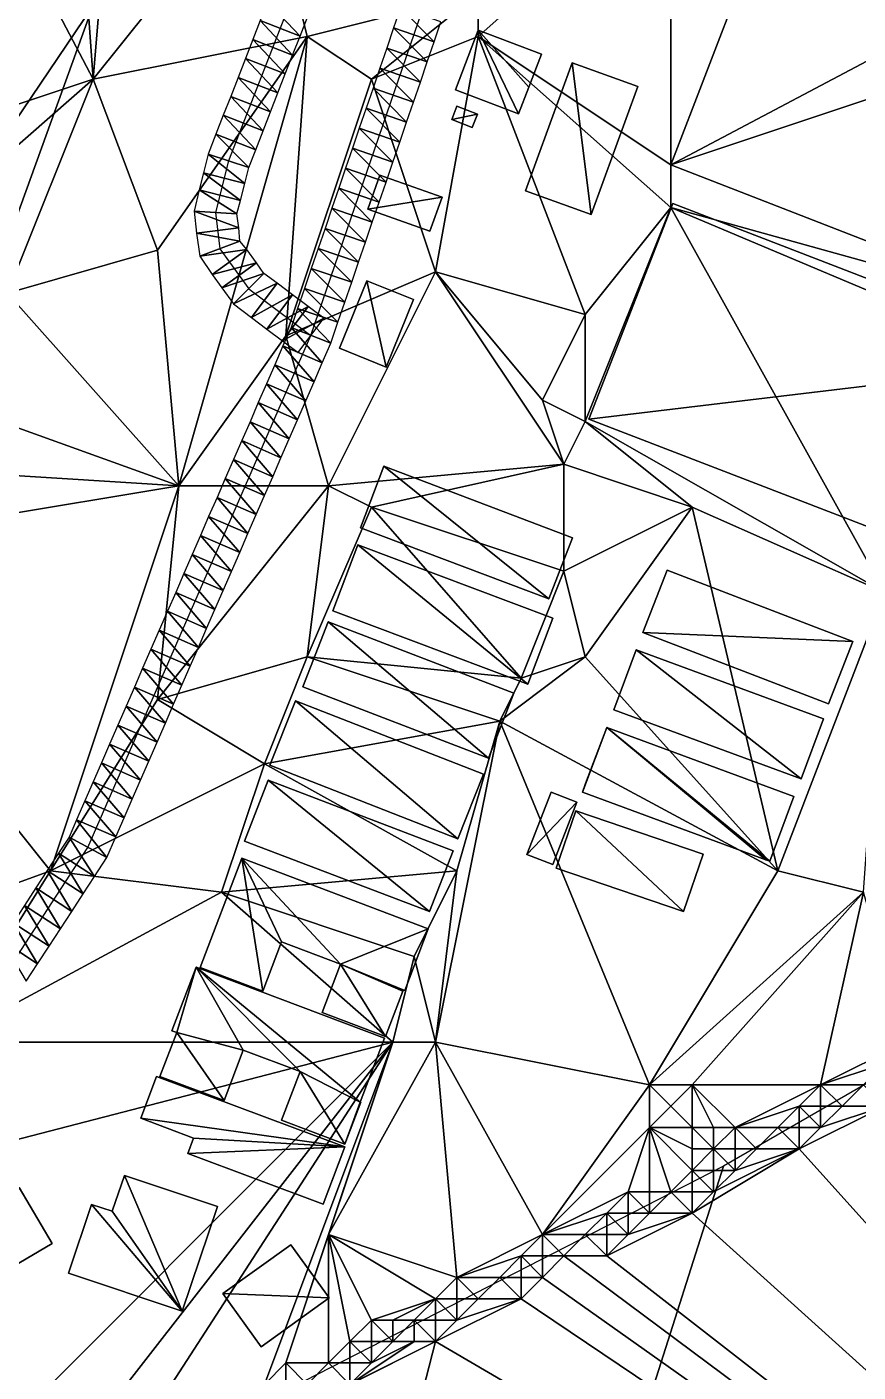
# Model space of a CAD drawing. Header units: metres. Extents: x -1103 to 901, y -902 to 905.
# Drawn here: x 755.8 to 833.5, y -48.9 to 76.9 of the extents above; entities that cross this region are included whole.
import ezdxf

# ---------------------------------------------------------------- set-up
doc = ezdxf.new("R2010")
doc.units = ezdxf.units.M
for name, color, linetype in [('OSM_BUILDING_FOOTPRINTS', 7, 'CONTINUOUS'), ('OSM_BUILDING_ROOFS', 1, 'CONTINUOUS'), ('OSM_BUILDING_WALLS', 8, 'CONTINUOUS'), ('OSM_ROAD_AXES', 2, 'CONTINUOUS'), ('OSM_ROAD_SURFACE', 9, 'CONTINUOUS'), ('OSM_TERRAIN', 3, 'CONTINUOUS'), ('OSM_WATER_OUTLINES', 4, 'CONTINUOUS'), ('OSM_WATER_SURFACE', 5, 'CONTINUOUS')]:
    doc.layers.add(name, color=color, linetype=linetype)

msp = doc.modelspace()

# ---------------------------------------------------------------- linework, layer by layer
at = {"layer": 'OSM_BUILDING_FOOTPRINTS'}
for points in [[(755.9, 81, 5.72), (761.97, 78.83, 5.72), (753.29, 54.87, 5.72), (747.21, 57.05, 5.72), (755.9, 81, 5.72)], [(795.86, 71, 4.11), (798, 76.58, 4.11), (803.9, 74.34, 4.11), (802.72, 71.24, 4.11), (801.77, 68.77, 4.11), (795.86, 71, 4.11)], [(812.91, 71.3, 4.01), (808.55, 59.34, 4.01), (802.41, 61.56, 4.01), (806.78, 73.51, 4.01), (812.91, 71.3, 4.01)], [(796, 69.46, 4.09), (797.92, 68.72, 4.09), (797.44, 67.48, 4.09), (795.51, 68.22, 4.09), (796, 69.46, 4.09)], [(788.78, 63.02, 4.3), (794.61, 60.98, 4.3), (793.48, 57.8, 4.3), (787.66, 59.83, 4.3), (788.78, 63.02, 4.3)], [(816.18, 60.37, 3.25), (854.21, 45.7, 3.25), (846.34, 25.56, 3.25), (808.32, 40.23, 3.25), (816.18, 60.37, 3.25)], [(785.01, 46.84, 4.57), (787.57, 53.14, 4.57), (791.93, 51.4, 4.57), (789.38, 45.09, 4.57), (785.01, 46.84, 4.57)], [(789.17, 35.81, 4.52), (786.97, 30.07, 4.52), (804.6, 23.41, 4.52), (806.8, 29.14, 4.52), (789.17, 35.81, 4.52)], [(784.39, 22.31, 4.35), (786.74, 28.47, 4.35), (804.97, 21.62, 4.35), (802.62, 15.46, 4.35), (784.39, 22.31, 4.35)], [(815.65, 26.09, 3.92), (833.01, 19.43, 3.92), (830.74, 13.61, 3.92), (813.39, 20.27, 3.92), (815.65, 26.09, 3.92)], [(781.6, 15.19, 4.05), (783.96, 21.28, 4.05), (801.32, 14.62, 4.05), (798.95, 8.53, 4.05), (781.6, 15.19, 4.05)], [(810.66, 13.05, 4.01), (812.76, 18.67, 4.01), (830.28, 12.21, 4.01), (828.19, 6.6, 4.01), (810.66, 13.05, 4.01)], [(778.5, 7.87, 3.9), (780.9, 13.89, 3.9), (798.49, 7.03, 3.9), (796.09, 0.99, 3.9), (778.5, 7.87, 3.9)], [(808.03, 6.15, 4.01), (810, 11.41, 4.01), (827.5, 4.96, 4.01), (825.24, -1.11, 4.01), (824.89, -0.98, 4.01), (807.73, 5.35, 4.01), (808.03, 6.15, 4.01)], [(776.15, 0.78, 3.58), (778.34, 6.46, 3.58), (795.65, -0.13, 3.58), (793.45, -5.81, 3.58), (776.15, 0.78, 3.58)], [(804.8, 5.35, 4), (807.22, 4.42, 4), (804.98, -1.4, 4), (802.54, -0.47, 4), (804.8, 5.35, 4)], [(805.27, -1.76, 4), (807.13, 3.61, 4), (819.02, -0.44, 4), (817.18, -5.81, 4), (805.27, -1.76, 4)], [(771.99, -11.04, 3.1), (775.89, -0.83, 3.1), (793.31, -7.43, 3.1), (791.12, -13.2, 3.1), (790.97, -13.14, 3.1), (790.93, -13.26, 3.1), (789.31, -17.47, 3.1), (783.41, -15.23, 3.1), (785.13, -10.73, 3.1), (779.61, -8.64, 3.1), (777.84, -13.25, 3.1), (771.99, -11.04, 3.1)], [(769.35, -16.95, 3), (771.61, -11.02, 3), (789.24, -17.64, 3), (786.96, -23.61, 3), (787.01, -23.63, 3), (785.52, -27.54, 3), (779.6, -25.32, 3), (781.33, -20.76, 3), (776.03, -18.77, 3), (774.24, -23.46, 3), (768.24, -21.21, 3), (769.8, -17.11, 3), (769.35, -16.95, 3)], [(767.92, -21.23, 3), (785.52, -27.81, 3), (784.27, -31.11, 3), (783.5, -33.16, 3), (770.84, -28.42, 3), (771.38, -26.98, 3), (766.44, -25.13, 3), (767.92, -21.23, 3)], [(759.68, -39.61, 3), (761.84, -33.18, 3), (763.78, -33.82, 3), (764.91, -30.48, 3), (773.61, -33.38, 3), (770.31, -43.15, 3), (759.68, -39.61, 3)], [(748.4, -35.51, 3), (755.06, -31.59, 3), (758.16, -36.82, 3), (751.51, -40.73, 3), (748.4, -35.51, 3)], [(780.46, -36.97, 3.1), (784.06, -41.92, 3.1), (777.7, -46.48, 3.1), (774.1, -41.52, 3.1), (780.46, -36.97, 3.1)]]:
    msp.add_polyline3d(points, close=True, dxfattribs=at)
at = {"layer": 'OSM_BUILDING_ROOFS'}
for points in [[(761.97, 78.83, 15.72), (755.9, 81, 15.72), (747.21, 57.05, 15.72)], [(761.97, 78.83, 15.72), (747.21, 57.05, 15.72), (753.29, 54.87, 15.72)], [(798, 76.58, 14.11), (795.86, 71, 14.11), (801.77, 68.77, 14.11)], [(798, 76.58, 14.11), (801.77, 68.77, 14.11), (802.72, 71.24, 14.11)], [(798, 76.58, 14.11), (802.72, 71.24, 14.11), (803.9, 74.34, 14.11)], [(808.55, 59.34, 14.01), (806.78, 73.51, 14.01), (802.41, 61.56, 14.01)], [(808.55, 59.34, 14.01), (812.91, 71.3, 14.01), (806.78, 73.51, 14.01)], [(797.92, 68.72, 14.09), (796, 69.46, 14.09), (795.51, 68.22, 14.09)], [(797.92, 68.72, 14.09), (795.51, 68.22, 14.09), (797.44, 67.48, 14.09)], [(794.61, 60.98, 14.3), (788.78, 63.02, 14.3), (787.66, 59.83, 14.3)], [(794.61, 60.98, 14.3), (787.66, 59.83, 14.3), (793.48, 57.8, 14.3)], [(854.21, 45.7, 13.25), (816.18, 60.37, 13.25), (808.32, 40.23, 13.25)], [(787.57, 53.14, 14.56), (785.01, 46.84, 14.56), (789.38, 45.09, 14.56)], [(787.57, 53.14, 14.56), (789.38, 45.09, 14.56), (791.93, 51.4, 14.56)], [(854.21, 45.7, 13.25), (808.32, 40.23, 13.25), (846.34, 25.56, 13.25)], [(804.6, 23.41, 14.52), (789.17, 35.81, 14.52), (786.97, 30.07, 14.52)], [(804.6, 23.41, 14.52), (806.8, 29.14, 14.52), (789.17, 35.81, 14.52)], [(786.74, 28.47, 14.35), (784.39, 22.31, 14.35), (802.62, 15.46, 14.35)], [(786.74, 28.47, 14.35), (802.62, 15.46, 14.35), (804.97, 21.62, 14.35)], [(833.01, 19.43, 13.92), (815.65, 26.09, 13.92), (813.39, 20.27, 13.92)], [(783.96, 21.28, 14.05), (781.6, 15.19, 14.05), (798.95, 8.53, 14.05)], [(783.96, 21.28, 14.05), (798.95, 8.53, 14.05), (801.32, 14.62, 14.05)], [(833.01, 19.43, 13.92), (813.39, 20.27, 13.92), (830.74, 13.61, 13.92)], [(812.76, 18.67, 14.01), (810.66, 13.05, 14.01), (828.19, 6.6, 14.01)], [(812.76, 18.67, 14.01), (828.19, 6.6, 14.01), (830.28, 12.21, 14.01)], [(780.9, 13.89, 13.9), (778.5, 7.87, 13.9), (796.09, 0.99, 13.9)], [(780.9, 13.89, 13.9), (796.09, 0.99, 13.9), (798.49, 7.03, 13.9)], [(810, 11.41, 14.01), (808.03, 6.15, 14.01), (807.73, 5.35, 14.01)], [(810, 11.41, 14.01), (807.73, 5.35, 14.01), (824.89, -0.98, 14.01)], [(810, 11.41, 14.01), (824.89, -0.98, 14.01), (825.24, -1.11, 14.01)], [(810, 11.41, 14.01), (825.24, -1.11, 14.01), (827.5, 4.96, 14.01)], [(778.34, 6.46, 13.58), (776.15, 0.78, 13.58), (793.45, -5.81, 13.58)], [(778.34, 6.46, 13.58), (793.45, -5.81, 13.58), (795.65, -0.13, 13.58)], [(807.22, 4.42, 14), (804.8, 5.35, 14), (802.54, -0.47, 14)], [(807.22, 4.42, 14), (802.54, -0.47, 14), (804.98, -1.4, 14)], [(807.13, 3.61, 14), (805.27, -1.76, 14), (817.18, -5.81, 14)], [(807.13, 3.61, 14), (817.18, -5.81, 14), (819.02, -0.44, 14)], [(775.89, -0.83, 13.1), (771.99, -11.04, 13.1), (777.84, -13.25, 13.1)], [(775.89, -0.83, 13.1), (777.84, -13.25, 13.1), (779.61, -8.64, 13.1)], [(775.89, -0.83, 13.1), (779.61, -8.64, 13.1), (785.13, -10.73, 13.1)], [(785.13, -10.73, 13.1), (793.31, -7.43, 13.1), (775.89, -0.83, 13.1)], [(785.13, -10.73, 13.1), (791.12, -13.2, 13.1), (793.31, -7.43, 13.1)], [(771.61, -11.02, 13), (769.35, -16.95, 13), (769.8, -17.11, 13)], [(771.61, -11.02, 13), (769.8, -17.11, 13), (776.03, -18.77, 13)], [(786.96, -23.61, 13), (789.24, -17.64, 13), (771.61, -11.02, 13)], [(771.61, -11.02, 13), (776.03, -18.77, 13), (781.33, -20.76, 13)], [(781.33, -20.76, 13), (786.96, -23.61, 13), (771.61, -11.02, 13)], [(785.13, -10.73, 13.1), (783.41, -15.23, 13.1), (789.31, -17.47, 13.1)], [(785.13, -10.73, 13.1), (789.31, -17.47, 13.1), (790.93, -13.26, 13.1)], [(785.13, -10.73, 13.1), (790.93, -13.26, 13.1), (790.97, -13.14, 13.1)], [(785.13, -10.73, 13.1), (790.97, -13.14, 13.1), (791.12, -13.2, 13.1)], [(769.8, -17.11, 13), (768.24, -21.21, 13), (774.24, -23.46, 13)], [(769.8, -17.11, 13), (774.24, -23.46, 13), (776.03, -18.77, 13)], [(785.52, -27.81, 13), (767.92, -21.23, 13), (766.44, -25.13, 13)], [(781.33, -20.76, 13), (779.6, -25.32, 13), (785.52, -27.54, 13)], [(781.33, -20.76, 13), (785.52, -27.54, 13), (786.96, -23.61, 13)], [(785.52, -27.54, 13), (787.01, -23.63, 13), (786.96, -23.61, 13)], [(785.52, -27.81, 13), (766.44, -25.13, 13), (771.38, -26.98, 13)], [(785.52, -27.81, 13), (771.38, -26.98, 13), (770.84, -28.42, 13)], [(785.52, -27.81, 13), (770.84, -28.42, 13), (783.5, -33.16, 13)], [(785.52, -27.81, 13), (783.5, -33.16, 13), (784.27, -31.11, 13)], [(770.31, -43.15, 13), (764.91, -30.48, 13), (763.78, -33.82, 13)], [(770.31, -43.15, 13), (773.61, -33.38, 13), (764.91, -30.48, 13)], [(755.06, -31.59, 13), (751.51, -40.73, 13), (758.16, -36.82, 13)], [(761.84, -33.18, 13), (759.68, -39.61, 13), (770.31, -43.15, 13)], [(770.31, -43.15, 13), (763.78, -33.82, 13), (761.84, -33.18, 13)], [(784.06, -41.92, 13.1), (780.46, -36.97, 13.1), (774.1, -41.52, 13.1)], [(784.06, -41.92, 13.1), (774.1, -41.52, 13.1), (777.7, -46.48, 13.1)]]:
    msp.add_3dface(points, dxfattribs=at)
at = {"layer": 'OSM_BUILDING_WALLS'}
for points in [[(755.9, 81, 5.72), (747.21, 57.05, 5.72), (747.21, 57.05, 15.72)], [(755.9, 81, 5.72), (747.21, 57.05, 15.72), (755.9, 81, 15.72)], [(753.29, 54.87, 5.72), (761.97, 78.83, 5.72), (761.97, 78.83, 15.72)], [(753.29, 54.87, 5.72), (761.97, 78.83, 15.72), (753.29, 54.87, 15.72)], [(798, 76.58, 4.11), (795.86, 71, 4.11), (795.86, 71, 14.11)], [(798, 76.58, 4.11), (795.86, 71, 14.11), (798, 76.58, 14.11)], [(803.9, 74.34, 4.11), (798, 76.58, 4.11), (798, 76.58, 14.11)], [(803.9, 74.34, 4.11), (798, 76.58, 14.11), (803.9, 74.34, 14.11)], [(802.72, 71.24, 4.11), (803.9, 74.34, 4.11), (803.9, 74.34, 14.11)], [(802.72, 71.24, 4.11), (803.9, 74.34, 14.11), (802.72, 71.24, 14.11)], [(806.78, 73.51, 4.01), (802.41, 61.56, 4.01), (802.41, 61.56, 14.01)], [(806.78, 73.51, 4.01), (802.41, 61.56, 14.01), (806.78, 73.51, 14.01)], [(812.91, 71.3, 4.01), (806.78, 73.51, 4.01), (806.78, 73.51, 14.01)], [(812.91, 71.3, 4.01), (806.78, 73.51, 14.01), (812.91, 71.3, 14.01)], [(795.86, 71, 4.11), (801.77, 68.77, 4.11), (801.77, 68.77, 14.11)], [(795.86, 71, 4.11), (801.77, 68.77, 14.11), (795.86, 71, 14.11)], [(801.77, 68.77, 4.11), (802.72, 71.24, 4.11), (802.72, 71.24, 14.11)], [(801.77, 68.77, 4.11), (802.72, 71.24, 14.11), (801.77, 68.77, 14.11)], [(808.55, 59.34, 4.01), (812.91, 71.3, 4.01), (812.91, 71.3, 14.01)], [(808.55, 59.34, 4.01), (812.91, 71.3, 14.01), (808.55, 59.34, 14.01)], [(796, 69.46, 4.09), (795.51, 68.22, 4.09), (795.51, 68.22, 14.09)], [(796, 69.46, 4.09), (795.51, 68.22, 14.09), (796, 69.46, 14.09)], [(797.92, 68.72, 4.09), (796, 69.46, 4.09), (796, 69.46, 14.09)], [(797.92, 68.72, 4.09), (796, 69.46, 14.09), (797.92, 68.72, 14.09)], [(795.51, 68.22, 4.09), (797.44, 67.48, 4.09), (797.44, 67.48, 14.09)], [(795.51, 68.22, 4.09), (797.44, 67.48, 14.09), (795.51, 68.22, 14.09)], [(797.44, 67.48, 4.09), (797.92, 68.72, 4.09), (797.92, 68.72, 14.09)], [(797.44, 67.48, 4.09), (797.92, 68.72, 14.09), (797.44, 67.48, 14.09)], [(788.78, 63.02, 4.3), (787.66, 59.83, 4.3), (787.66, 59.83, 14.3)], [(788.78, 63.02, 4.3), (787.66, 59.83, 14.3), (788.78, 63.02, 14.3)], [(794.61, 60.98, 4.3), (788.78, 63.02, 4.3), (788.78, 63.02, 14.3)], [(794.61, 60.98, 4.3), (788.78, 63.02, 14.3), (794.61, 60.98, 14.3)], [(793.48, 57.8, 4.3), (794.61, 60.98, 4.3), (794.61, 60.98, 14.3)], [(793.48, 57.8, 4.3), (794.61, 60.98, 14.3), (793.48, 57.8, 14.3)], [(802.41, 61.56, 4.01), (808.55, 59.34, 4.01), (808.55, 59.34, 14.01)], [(802.41, 61.56, 4.01), (808.55, 59.34, 14.01), (802.41, 61.56, 14.01)], [(816.18, 60.37, 3.25), (808.32, 40.23, 3.25), (808.32, 40.23, 13.25)], [(816.18, 60.37, 3.25), (808.32, 40.23, 13.25), (816.18, 60.37, 13.25)], [(854.21, 45.7, 3.25), (816.18, 60.37, 3.25), (816.18, 60.37, 13.25)], [(854.21, 45.7, 3.25), (816.18, 60.37, 13.25), (854.21, 45.7, 13.25)], [(787.66, 59.83, 4.3), (793.48, 57.8, 4.3), (793.48, 57.8, 14.3)], [(787.66, 59.83, 4.3), (793.48, 57.8, 14.3), (787.66, 59.83, 14.3)], [(787.57, 53.14, 4.57), (785.01, 46.84, 4.57), (785.01, 46.84, 14.56)], [(787.57, 53.14, 4.57), (785.01, 46.84, 14.56), (787.57, 53.14, 14.56)], [(791.93, 51.4, 4.57), (787.57, 53.14, 4.57), (787.57, 53.14, 14.56)], [(791.93, 51.4, 4.57), (787.57, 53.14, 14.56), (791.93, 51.4, 14.56)], [(789.38, 45.09, 4.57), (791.93, 51.4, 4.57), (791.93, 51.4, 14.56)], [(789.38, 45.09, 4.57), (791.93, 51.4, 14.56), (789.38, 45.09, 14.56)], [(785.01, 46.84, 4.57), (789.38, 45.09, 4.57), (789.38, 45.09, 14.56)], [(785.01, 46.84, 4.57), (789.38, 45.09, 14.56), (785.01, 46.84, 14.56)], [(808.32, 40.23, 3.25), (846.34, 25.56, 3.25), (846.34, 25.56, 13.25)], [(808.32, 40.23, 3.25), (846.34, 25.56, 13.25), (808.32, 40.23, 13.25)], [(789.17, 35.81, 4.52), (786.97, 30.07, 4.52), (786.97, 30.07, 14.52)], [(789.17, 35.81, 4.52), (786.97, 30.07, 14.52), (789.17, 35.81, 14.52)], [(806.8, 29.14, 4.52), (789.17, 35.81, 4.52), (789.17, 35.81, 14.52)], [(806.8, 29.14, 4.52), (789.17, 35.81, 14.52), (806.8, 29.14, 14.52)], [(786.97, 30.07, 4.52), (804.6, 23.41, 4.52), (804.6, 23.41, 14.52)], [(786.97, 30.07, 4.52), (804.6, 23.41, 14.52), (786.97, 30.07, 14.52)], [(804.6, 23.41, 4.52), (806.8, 29.14, 4.52), (806.8, 29.14, 14.52)], [(804.6, 23.41, 4.52), (806.8, 29.14, 14.52), (804.6, 23.41, 14.52)], [(786.74, 28.47, 4.35), (784.39, 22.31, 4.35), (784.39, 22.31, 14.35)], [(786.74, 28.47, 4.35), (784.39, 22.31, 14.35), (786.74, 28.47, 14.35)], [(804.97, 21.62, 4.35), (786.74, 28.47, 4.35), (786.74, 28.47, 14.35)], [(804.97, 21.62, 4.35), (786.74, 28.47, 14.35), (804.97, 21.62, 14.35)], [(815.65, 26.09, 3.92), (813.39, 20.27, 3.92), (813.39, 20.27, 13.92)], [(815.65, 26.09, 3.92), (813.39, 20.27, 13.92), (815.65, 26.09, 13.92)], [(833.01, 19.43, 3.92), (815.65, 26.09, 3.92), (815.65, 26.09, 13.92)], [(833.01, 19.43, 3.92), (815.65, 26.09, 13.92), (833.01, 19.43, 13.92)], [(784.39, 22.31, 4.35), (802.62, 15.46, 4.35), (802.62, 15.46, 14.35)], [(784.39, 22.31, 4.35), (802.62, 15.46, 14.35), (784.39, 22.31, 14.35)], [(802.62, 15.46, 4.35), (804.97, 21.62, 4.35), (804.97, 21.62, 14.35)], [(802.62, 15.46, 4.35), (804.97, 21.62, 14.35), (802.62, 15.46, 14.35)], [(783.96, 21.28, 4.05), (781.6, 15.19, 4.05), (781.6, 15.19, 14.05)], [(783.96, 21.28, 4.05), (781.6, 15.19, 14.05), (783.96, 21.28, 14.05)], [(801.32, 14.62, 4.05), (783.96, 21.28, 4.05), (783.96, 21.28, 14.05)], [(801.32, 14.62, 4.05), (783.96, 21.28, 14.05), (801.32, 14.62, 14.05)], [(813.39, 20.27, 3.92), (830.74, 13.61, 3.92), (830.74, 13.61, 13.92)], [(813.39, 20.27, 3.92), (830.74, 13.61, 13.92), (813.39, 20.27, 13.92)], [(830.74, 13.61, 3.92), (833.01, 19.43, 3.92), (833.01, 19.43, 13.92)], [(830.74, 13.61, 3.92), (833.01, 19.43, 13.92), (830.74, 13.61, 13.92)], [(812.76, 18.67, 4.01), (810.66, 13.05, 4.01), (810.66, 13.05, 14.01)], [(812.76, 18.67, 4.01), (810.66, 13.05, 14.01), (812.76, 18.67, 14.01)], [(830.28, 12.21, 4.01), (812.76, 18.67, 4.01), (812.76, 18.67, 14.01)], [(830.28, 12.21, 4.01), (812.76, 18.67, 14.01), (830.28, 12.21, 14.01)], [(781.6, 15.19, 4.05), (798.95, 8.53, 4.05), (798.95, 8.53, 14.05)], [(781.6, 15.19, 4.05), (798.95, 8.53, 14.05), (781.6, 15.19, 14.05)], [(780.9, 13.89, 3.9), (778.5, 7.87, 3.9), (778.5, 7.87, 13.9)], [(780.9, 13.89, 3.9), (778.5, 7.87, 13.9), (780.9, 13.89, 13.9)], [(798.49, 7.03, 3.9), (780.9, 13.89, 3.9), (780.9, 13.89, 13.9)], [(798.49, 7.03, 3.9), (780.9, 13.89, 13.9), (798.49, 7.03, 13.9)], [(798.95, 8.53, 4.05), (801.32, 14.62, 4.05), (801.32, 14.62, 14.05)], [(798.95, 8.53, 4.05), (801.32, 14.62, 14.05), (798.95, 8.53, 14.05)], [(810.66, 13.05, 4.01), (828.19, 6.6, 4.01), (828.19, 6.6, 14.01)], [(810.66, 13.05, 4.01), (828.19, 6.6, 14.01), (810.66, 13.05, 14.01)], [(810, 11.41, 4.01), (808.03, 6.15, 4.01), (808.03, 6.15, 14.01)], [(810, 11.41, 4.01), (808.03, 6.15, 14.01), (810, 11.41, 14.01)], [(827.5, 4.96, 4.01), (810, 11.41, 4.01), (810, 11.41, 14.01)], [(827.5, 4.96, 4.01), (810, 11.41, 14.01), (827.5, 4.96, 14.01)], [(828.19, 6.6, 4.01), (830.28, 12.21, 4.01), (830.28, 12.21, 14.01)], [(828.19, 6.6, 4.01), (830.28, 12.21, 14.01), (828.19, 6.6, 14.01)], [(778.5, 7.87, 3.9), (796.09, 0.99, 3.9), (796.09, 0.99, 13.9)], [(778.5, 7.87, 3.9), (796.09, 0.99, 13.9), (778.5, 7.87, 13.9)], [(778.34, 6.46, 3.58), (776.15, 0.78, 3.58), (776.15, 0.78, 13.58)], [(778.34, 6.46, 3.58), (776.15, 0.78, 13.58), (778.34, 6.46, 13.58)], [(795.65, -0.13, 3.58), (778.34, 6.46, 3.58), (778.34, 6.46, 13.58)], [(795.65, -0.13, 3.58), (778.34, 6.46, 13.58), (795.65, -0.13, 13.58)], [(796.09, 0.99, 3.9), (798.49, 7.03, 3.9), (798.49, 7.03, 13.9)], [(796.09, 0.99, 3.9), (798.49, 7.03, 13.9), (796.09, 0.99, 13.9)], [(804.8, 5.35, 4), (802.54, -0.47, 4), (802.54, -0.47, 14)], [(804.8, 5.35, 4), (802.54, -0.47, 14), (804.8, 5.35, 14)], [(807.22, 4.42, 4), (804.8, 5.35, 4), (804.8, 5.35, 14)], [(807.22, 4.42, 4), (804.8, 5.35, 14), (807.22, 4.42, 14)], [(808.03, 6.15, 4.01), (807.73, 5.35, 4.01), (807.73, 5.35, 14.01)], [(808.03, 6.15, 4.01), (807.73, 5.35, 14.01), (808.03, 6.15, 14.01)], [(807.73, 5.35, 4.01), (824.89, -0.98, 4.01), (824.89, -0.98, 14.01)], [(807.73, 5.35, 4.01), (824.89, -0.98, 14.01), (807.73, 5.35, 14.01)], [(804.98, -1.4, 4), (807.22, 4.42, 4), (807.22, 4.42, 14)], [(804.98, -1.4, 4), (807.22, 4.42, 14), (804.98, -1.4, 14)], [(825.24, -1.11, 4.01), (827.5, 4.96, 4.01), (827.5, 4.96, 14.01)], [(825.24, -1.11, 4.01), (827.5, 4.96, 14.01), (825.24, -1.11, 14.01)], [(807.13, 3.61, 4), (805.27, -1.76, 4), (805.27, -1.76, 14)], [(807.13, 3.61, 4), (805.27, -1.76, 14), (807.13, 3.61, 14)], [(819.02, -0.44, 4), (807.13, 3.61, 4), (807.13, 3.61, 14)], [(819.02, -0.44, 4), (807.13, 3.61, 14), (819.02, -0.44, 14)], [(776.15, 0.78, 3.58), (793.45, -5.81, 3.58), (793.45, -5.81, 13.58)], [(776.15, 0.78, 3.58), (793.45, -5.81, 13.58), (776.15, 0.78, 13.58)], [(775.89, -0.83, 3.1), (771.99, -11.04, 3.1), (771.99, -11.04, 13.1)], [(775.89, -0.83, 3.1), (771.99, -11.04, 13.1), (775.89, -0.83, 13.1)], [(793.31, -7.43, 3.1), (775.89, -0.83, 3.1), (775.89, -0.83, 13.1)], [(793.31, -7.43, 3.1), (775.89, -0.83, 13.1), (793.31, -7.43, 13.1)], [(793.45, -5.81, 3.58), (795.65, -0.13, 3.58), (795.65, -0.13, 13.58)], [(793.45, -5.81, 3.58), (795.65, -0.13, 13.58), (793.45, -5.81, 13.58)], [(802.54, -0.47, 4), (804.98, -1.4, 4), (804.98, -1.4, 14)], [(802.54, -0.47, 4), (804.98, -1.4, 14), (802.54, -0.47, 14)], [(817.18, -5.81, 4), (819.02, -0.44, 4), (819.02, -0.44, 14)], [(817.18, -5.81, 4), (819.02, -0.44, 14), (817.18, -5.81, 14)], [(824.89, -0.98, 4.01), (825.24, -1.11, 4.01), (825.24, -1.11, 14.01)], [(824.89, -0.98, 4.01), (825.24, -1.11, 14.01), (824.89, -0.98, 14.01)], [(805.27, -1.76, 4), (817.18, -5.81, 4), (817.18, -5.81, 14)], [(805.27, -1.76, 4), (817.18, -5.81, 14), (805.27, -1.76, 14)], [(791.12, -13.2, 3.1), (793.31, -7.43, 3.1), (793.31, -7.43, 13.1)], [(791.12, -13.2, 3.1), (793.31, -7.43, 13.1), (791.12, -13.2, 13.1)], [(777.84, -13.25, 3.1), (779.61, -8.64, 3.1), (779.61, -8.64, 13.1)], [(777.84, -13.25, 3.1), (779.61, -8.64, 13.1), (777.84, -13.25, 13.1)], [(779.61, -8.64, 3.1), (785.13, -10.73, 3.1), (785.13, -10.73, 13.1)], [(779.61, -8.64, 3.1), (785.13, -10.73, 13.1), (779.61, -8.64, 13.1)], [(771.61, -11.02, 3), (769.35, -16.95, 3), (769.35, -16.95, 13)], [(771.61, -11.02, 3), (769.35, -16.95, 13), (771.61, -11.02, 13)], [(789.24, -17.64, 3), (771.61, -11.02, 3), (771.61, -11.02, 13)], [(789.24, -17.64, 3), (771.61, -11.02, 13), (789.24, -17.64, 13)], [(771.99, -11.04, 3.1), (777.84, -13.25, 3.1), (777.84, -13.25, 13.1)], [(771.99, -11.04, 3.1), (777.84, -13.25, 13.1), (771.99, -11.04, 13.1)], [(785.13, -10.73, 3.1), (783.41, -15.23, 3.1), (783.41, -15.23, 13.1)], [(785.13, -10.73, 3.1), (783.41, -15.23, 13.1), (785.13, -10.73, 13.1)], [(789.31, -17.47, 3.1), (790.93, -13.26, 3.1), (790.93, -13.26, 13.1)], [(789.31, -17.47, 3.1), (790.93, -13.26, 13.1), (789.31, -17.47, 13.1)], [(790.93, -13.26, 3.1), (790.97, -13.14, 3.1), (790.97, -13.14, 13.1)], [(790.93, -13.26, 3.1), (790.97, -13.14, 13.1), (790.93, -13.26, 13.1)], [(790.97, -13.14, 3.1), (791.12, -13.2, 3.1), (791.12, -13.2, 13.1)], [(790.97, -13.14, 3.1), (791.12, -13.2, 13.1), (790.97, -13.14, 13.1)], [(783.41, -15.23, 3.1), (789.31, -17.47, 3.1), (789.31, -17.47, 13.1)], [(783.41, -15.23, 3.1), (789.31, -17.47, 13.1), (783.41, -15.23, 13.1)], [(769.8, -17.11, 3), (768.24, -21.21, 3), (768.24, -21.21, 13)], [(769.8, -17.11, 3), (768.24, -21.21, 13), (769.8, -17.11, 13)], [(769.35, -16.95, 3), (769.8, -17.11, 3), (769.8, -17.11, 13)], [(769.35, -16.95, 3), (769.8, -17.11, 13), (769.35, -16.95, 13)], [(774.24, -23.46, 3), (776.03, -18.77, 3), (776.03, -18.77, 13)], [(774.24, -23.46, 3), (776.03, -18.77, 13), (774.24, -23.46, 13)], [(776.03, -18.77, 3), (781.33, -20.76, 3), (781.33, -20.76, 13)], [(776.03, -18.77, 3), (781.33, -20.76, 13), (776.03, -18.77, 13)], [(786.96, -23.61, 3), (789.24, -17.64, 3), (789.24, -17.64, 13)], [(786.96, -23.61, 3), (789.24, -17.64, 13), (786.96, -23.61, 13)], [(767.92, -21.23, 3), (766.44, -25.13, 3), (766.44, -25.13, 13)], [(767.92, -21.23, 3), (766.44, -25.13, 13), (767.92, -21.23, 13)], [(785.52, -27.81, 3), (767.92, -21.23, 3), (767.92, -21.23, 13)], [(785.52, -27.81, 3), (767.92, -21.23, 13), (785.52, -27.81, 13)], [(768.24, -21.21, 3), (774.24, -23.46, 3), (774.24, -23.46, 13)], [(768.24, -21.21, 3), (774.24, -23.46, 13), (768.24, -21.21, 13)], [(781.33, -20.76, 3), (779.6, -25.32, 3), (779.6, -25.32, 13)], [(781.33, -20.76, 3), (779.6, -25.32, 13), (781.33, -20.76, 13)], [(785.52, -27.54, 3), (787.01, -23.63, 3), (787.01, -23.63, 13)], [(785.52, -27.54, 3), (787.01, -23.63, 13), (785.52, -27.54, 13)], [(787.01, -23.63, 3), (786.96, -23.61, 3), (786.96, -23.61, 13)], [(787.01, -23.63, 3), (786.96, -23.61, 13), (787.01, -23.63, 13)], [(766.44, -25.13, 3), (771.38, -26.98, 3), (771.38, -26.98, 13)], [(766.44, -25.13, 3), (771.38, -26.98, 13), (766.44, -25.13, 13)], [(779.6, -25.32, 3), (785.52, -27.54, 3), (785.52, -27.54, 13)], [(779.6, -25.32, 3), (785.52, -27.54, 13), (779.6, -25.32, 13)], [(771.38, -26.98, 3), (770.84, -28.42, 3), (770.84, -28.42, 13)], [(771.38, -26.98, 3), (770.84, -28.42, 13), (771.38, -26.98, 13)], [(770.84, -28.42, 3), (783.5, -33.16, 3), (783.5, -33.16, 13)], [(770.84, -28.42, 3), (783.5, -33.16, 13), (770.84, -28.42, 13)], [(784.27, -31.11, 3), (785.52, -27.81, 3), (785.52, -27.81, 13)], [(784.27, -31.11, 3), (785.52, -27.81, 13), (784.27, -31.11, 13)], [(764.91, -30.48, 3), (763.78, -33.82, 3), (763.78, -33.82, 13)], [(764.91, -30.48, 3), (763.78, -33.82, 13), (764.91, -30.48, 13)], [(773.61, -33.38, 3), (764.91, -30.48, 3), (764.91, -30.48, 13)], [(773.61, -33.38, 3), (764.91, -30.48, 13), (773.61, -33.38, 13)], [(783.5, -33.16, 3), (784.27, -31.11, 3), (784.27, -31.11, 13)], [(783.5, -33.16, 3), (784.27, -31.11, 13), (783.5, -33.16, 13)], [(758.16, -36.82, 3), (755.06, -31.59, 3), (755.06, -31.59, 13)], [(758.16, -36.82, 3), (755.06, -31.59, 13), (758.16, -36.82, 13)], [(761.84, -33.18, 3), (759.68, -39.61, 3), (759.68, -39.61, 13)], [(761.84, -33.18, 3), (759.68, -39.61, 13), (761.84, -33.18, 13)], [(763.78, -33.82, 3), (761.84, -33.18, 3), (761.84, -33.18, 13)], [(763.78, -33.82, 3), (761.84, -33.18, 13), (763.78, -33.82, 13)], [(770.31, -43.15, 3), (773.61, -33.38, 3), (773.61, -33.38, 13)], [(770.31, -43.15, 3), (773.61, -33.38, 13), (770.31, -43.15, 13)], [(751.51, -40.73, 3), (758.16, -36.82, 3), (758.16, -36.82, 13)], [(751.51, -40.73, 3), (758.16, -36.82, 13), (751.51, -40.73, 13)], [(780.46, -36.97, 3.1), (774.1, -41.52, 3.1), (774.1, -41.52, 13.1)], [(780.46, -36.97, 3.1), (774.1, -41.52, 13.1), (780.46, -36.97, 13.1)], [(784.06, -41.92, 3.1), (780.46, -36.97, 3.1), (780.46, -36.97, 13.1)], [(784.06, -41.92, 3.1), (780.46, -36.97, 13.1), (784.06, -41.92, 13.1)], [(759.68, -39.61, 3), (770.31, -43.15, 3), (770.31, -43.15, 13)], [(759.68, -39.61, 3), (770.31, -43.15, 13), (759.68, -39.61, 13)], [(774.1, -41.52, 3.1), (777.7, -46.48, 3.1), (777.7, -46.48, 13.1)], [(774.1, -41.52, 3.1), (777.7, -46.48, 13.1), (774.1, -41.52, 13.1)], [(777.7, -46.48, 3.1), (784.06, -41.92, 3.1), (784.06, -41.92, 13.1)], [(777.7, -46.48, 3.1), (784.06, -41.92, 13.1), (777.7, -46.48, 13.1)]]:
    msp.add_3dface(points, dxfattribs=at)
at = {"layer": 'OSM_ROAD_AXES'}
for points in [[(728.29, 112.71, 9.4), (777.98, 88.25, 7.16), (780.95, 85.51, 7.04), (781.53, 82.05, 7), (774.65, 64.36, 7.03), (773.42, 59.54, 7.03), (773.85, 56.15, 7.01), (776.54, 52.41, 6.95), (782.35, 48.05, 6.8)], [(656.78, -77.47, 5.98), (670.06, -73.39, 5.6), (679.59, -70.07, 5.2), (705.25, -56.94, 4.72), (733.76, -35.65, 4.82), (748.03, -20.48, 5.08), (749.82, -17.73, 5.13), (761.5, 0.19, 5.33), (782.35, 48.05, 6.8), (798.39, 94.85, 7.22)]]:
    msp.add_polyline3d(points, dxfattribs=at)
at = {"layer": 'OSM_ROAD_SURFACE'}
for points in [[(778.29, 79.24, 7.17), (777.6, 77.47, 7.19), (781.33, 76.02, 7.02)], [(778.29, 79.24, 7.17), (781.33, 76.02, 7.02), (782.02, 77.79, 7)], [(793.87, 75.48, 6.41), (790.72, 78.65, 6.75), (790.08, 76.78, 6.69)], [(793.87, 75.48, 6.41), (794.51, 77.35, 6.53), (790.72, 78.65, 6.75)], [(777.6, 77.47, 7.19), (776.91, 75.7, 7.22), (780.64, 74.25, 7.01)], [(777.6, 77.47, 7.19), (780.64, 74.25, 7.01), (781.33, 76.02, 7.02)], [(793.22, 73.61, 6.32), (790.08, 76.78, 6.69), (789.44, 74.9, 6.6)], [(793.22, 73.61, 6.32), (793.87, 75.48, 6.41), (790.08, 76.78, 6.69)], [(776.91, 75.7, 7.22), (776.23, 73.93, 7.22), (779.95, 72.48, 7.01)], [(776.91, 75.7, 7.22), (779.95, 72.48, 7.01), (780.64, 74.25, 7.01)], [(792.58, 71.73, 6.34), (789.44, 74.9, 6.6), (788.8, 73.03, 6.51)], [(792.58, 71.73, 6.34), (793.22, 73.61, 6.32), (789.44, 74.9, 6.6)], [(776.23, 73.93, 7.22), (775.54, 72.16, 7.21), (779.26, 70.71, 7.02)], [(776.23, 73.93, 7.22), (779.26, 70.71, 7.02), (779.95, 72.48, 7.01)], [(791.94, 69.86, 6.36), (788.8, 73.03, 6.51), (788.16, 71.16, 6.48)], [(791.94, 69.86, 6.36), (792.58, 71.73, 6.34), (788.8, 73.03, 6.51)], [(775.54, 72.16, 7.21), (774.85, 70.39, 7.2), (778.58, 68.94, 7.02)], [(775.54, 72.16, 7.21), (778.58, 68.94, 7.02), (779.26, 70.71, 7.02)], [(791.3, 67.99, 6.38), (788.16, 71.16, 6.48), (787.51, 69.29, 6.52)], [(791.3, 67.99, 6.38), (791.94, 69.86, 6.36), (788.16, 71.16, 6.48)], [(774.85, 70.39, 7.2), (774.16, 68.62, 7.19), (777.89, 67.17, 7.03)], [(774.85, 70.39, 7.2), (777.89, 67.17, 7.03), (778.58, 68.94, 7.02)], [(790.66, 66.12, 6.4), (787.51, 69.29, 6.52), (786.87, 67.42, 6.55)], [(790.66, 66.12, 6.4), (791.3, 67.99, 6.38), (787.51, 69.29, 6.52)], [(774.16, 68.62, 7.19), (773.47, 66.85, 7.18), (777.2, 65.4, 7.03)], [(774.16, 68.62, 7.19), (777.2, 65.4, 7.03), (777.89, 67.17, 7.03)], [(773.47, 66.85, 7.18), (772.74, 64.98, 7.17), (776.55, 63.74, 7.04)], [(773.47, 66.85, 7.18), (776.55, 63.74, 7.04), (777.2, 65.4, 7.03)], [(790.02, 64.25, 6.43), (786.87, 67.42, 6.55), (786.23, 65.54, 6.59)], [(790.02, 64.25, 6.43), (790.66, 66.12, 6.4), (786.87, 67.42, 6.55)], [(789.37, 62.37, 6.46), (786.23, 65.54, 6.59), (785.59, 63.67, 6.63)], [(789.37, 62.37, 6.46), (790.02, 64.25, 6.43), (786.23, 65.54, 6.59)], [(772.74, 64.98, 7.17), (772.3, 63.24, 7.14), (776.17, 62.26, 7.04)], [(772.74, 64.98, 7.17), (776.17, 62.26, 7.04), (776.55, 63.74, 7.04)], [(772.3, 63.24, 7.14), (771.89, 61.64, 7.12), (775.77, 60.65, 7.04)], [(772.3, 63.24, 7.14), (775.77, 60.65, 7.04), (776.17, 62.26, 7.04)], [(788.73, 60.5, 6.5), (785.59, 63.67, 6.63), (784.95, 61.8, 6.66)], [(788.73, 60.5, 6.5), (789.37, 62.37, 6.46), (785.59, 63.67, 6.63)], [(771.89, 61.64, 7.12), (771.42, 59.65, 7.12), (775.41, 59.42, 7.04)], [(771.89, 61.64, 7.12), (775.41, 59.42, 7.04), (775.77, 60.65, 7.04)], [(788.09, 58.63, 6.54), (784.95, 61.8, 6.66), (784.31, 59.93, 6.7)], [(788.09, 58.63, 6.54), (788.73, 60.5, 6.5), (784.95, 61.8, 6.66)], [(771.42, 59.65, 7.12), (771.65, 57.59, 7.11), (775.62, 58.1, 7.04)], [(771.42, 59.65, 7.12), (775.62, 58.1, 7.04), (775.41, 59.42, 7.04)], [(787.45, 56.76, 6.57), (784.31, 59.93, 6.7), (783.67, 58.05, 6.74)], [(787.45, 56.76, 6.57), (788.09, 58.63, 6.54), (784.31, 59.93, 6.7)], [(771.65, 57.59, 7.11), (775.72, 56.86, 7.03), (775.62, 58.1, 7.04)], [(786.81, 54.88, 6.61), (783.67, 58.05, 6.74), (783.02, 56.18, 6.77)], [(786.81, 54.88, 6.61), (787.45, 56.76, 6.57), (783.67, 58.05, 6.74)], [(771.65, 57.59, 7.11), (771.98, 55.45, 7.09), (775.72, 56.86, 7.03)], [(771.98, 55.45, 7.09), (776.37, 56.07, 7.01), (775.72, 56.86, 7.03)], [(771.98, 55.45, 7.09), (773.12, 53.74, 7.06), (776.37, 56.07, 7.01)], [(773.12, 53.74, 7.06), (777.26, 54.83, 7), (776.37, 56.07, 7.01)], [(786.17, 53.01, 6.64), (783.02, 56.18, 6.77), (782.38, 54.31, 6.81)], [(786.17, 53.01, 6.64), (786.81, 54.88, 6.61), (783.02, 56.18, 6.77)], [(773.12, 53.74, 7.06), (774.02, 52.49, 7.04), (777.26, 54.83, 7)], [(774.02, 52.49, 7.04), (777.95, 53.83, 6.99), (777.26, 54.83, 7)], [(785.52, 51.14, 6.68), (782.38, 54.31, 6.81), (781.74, 52.44, 6.85)], [(785.52, 51.14, 6.68), (786.17, 53.01, 6.64), (782.38, 54.31, 6.81)], [(774.02, 52.49, 7.04), (775.12, 51, 7.02), (777.95, 53.83, 6.99)], [(775.12, 51, 7.02), (779.19, 52.92, 6.97), (777.95, 53.83, 6.99)], [(775.12, 51, 7.02), (776.79, 49.72, 6.99), (779.19, 52.92, 6.97)], [(776.79, 49.72, 6.99), (780.64, 51.83, 6.92), (779.19, 52.92, 6.97)], [(776.79, 49.72, 6.99), (778.24, 48.63, 6.97), (780.64, 51.83, 6.92)], [(778.24, 48.63, 6.97), (782.1, 50.74, 6.84), (780.64, 51.83, 6.92)], [(784.88, 49.27, 6.73), (781.74, 52.44, 6.85), (781.1, 50.57, 6.88)], [(784.88, 49.27, 6.73), (785.52, 51.14, 6.68), (781.74, 52.44, 6.85)], [(778.24, 48.63, 6.97), (779.7, 47.54, 6.95), (782.1, 50.74, 6.84)], [(779.7, 47.54, 6.95), (783.55, 49.65, 6.78), (782.1, 50.74, 6.84)], [(784.21, 47.32, 6.79), (781.1, 50.57, 6.88), (780.49, 48.77, 6.92)], [(784.21, 47.32, 6.79), (784.88, 49.27, 6.73), (781.1, 50.57, 6.88)], [(779.7, 47.54, 6.95), (781.15, 46.45, 6.92), (783.55, 49.65, 6.78)], [(783.41, 45.47, 6.85), (780.49, 48.77, 6.92), (779.74, 47.07, 6.95)], [(783.41, 45.47, 6.85), (784.21, 47.32, 6.79), (780.49, 48.77, 6.92)], [(782.64, 43.7, 6.91), (779.74, 47.07, 6.95), (778.97, 45.3, 6.96)], [(782.64, 43.7, 6.91), (783.41, 45.47, 6.85), (779.74, 47.07, 6.95)], [(781.87, 41.93, 6.97), (778.97, 45.3, 6.96), (778.2, 43.53, 6.97)], [(781.87, 41.93, 6.97), (782.64, 43.7, 6.91), (778.97, 45.3, 6.96)], [(781.1, 40.16, 6.99), (778.2, 43.53, 6.97), (777.43, 41.76, 6.98)], [(781.1, 40.16, 6.99), (781.87, 41.93, 6.97), (778.2, 43.53, 6.97)], [(780.32, 38.38, 7), (777.43, 41.76, 6.98), (776.66, 39.98, 7)], [(780.32, 38.38, 7), (781.1, 40.16, 6.99), (777.43, 41.76, 6.98)], [(779.55, 36.61, 7.01), (776.66, 39.98, 7), (775.88, 38.21, 7.01)], [(779.55, 36.61, 7.01), (780.32, 38.38, 7), (776.66, 39.98, 7)], [(778.78, 34.84, 7.02), (775.88, 38.21, 7.01), (775.11, 36.44, 7.02)], [(778.78, 34.84, 7.02), (779.55, 36.61, 7.01), (775.88, 38.21, 7.01)], [(778.01, 33.07, 6.98), (775.11, 36.44, 7.02), (774.34, 34.67, 7.03)], [(778.01, 33.07, 6.98), (778.78, 34.84, 7.02), (775.11, 36.44, 7.02)], [(777.23, 31.3, 6.89), (774.34, 34.67, 7.03), (773.57, 32.89, 6.98)], [(777.23, 31.3, 6.89), (778.01, 33.07, 6.98), (774.34, 34.67, 7.03)], [(776.46, 29.52, 6.79), (773.57, 32.89, 6.98), (772.79, 31.12, 6.88)], [(776.46, 29.52, 6.79), (777.23, 31.3, 6.89), (773.57, 32.89, 6.98)], [(775.69, 27.75, 6.7), (772.79, 31.12, 6.88), (772.02, 29.35, 6.79)], [(775.69, 27.75, 6.7), (776.46, 29.52, 6.79), (772.79, 31.12, 6.88)], [(774.92, 25.98, 6.61), (772.02, 29.35, 6.79), (771.25, 27.58, 6.7)], [(774.92, 25.98, 6.61), (775.69, 27.75, 6.7), (772.02, 29.35, 6.79)], [(774.14, 24.21, 6.51), (771.25, 27.58, 6.7), (770.48, 25.8, 6.61)], [(774.14, 24.21, 6.51), (774.92, 25.98, 6.61), (771.25, 27.58, 6.7)], [(773.37, 22.43, 6.42), (770.48, 25.8, 6.61), (769.71, 24.03, 6.51)], [(773.37, 22.43, 6.42), (774.14, 24.21, 6.51), (770.48, 25.8, 6.61)], [(772.6, 20.66, 6.33), (769.71, 24.03, 6.51), (768.93, 22.26, 6.42)], [(772.6, 20.66, 6.33), (773.37, 22.43, 6.42), (769.71, 24.03, 6.51)], [(771.83, 18.89, 6.23), (768.93, 22.26, 6.42), (768.16, 20.49, 6.33)], [(771.83, 18.89, 6.23), (772.6, 20.66, 6.33), (768.93, 22.26, 6.42)], [(771.06, 17.12, 6.14), (768.16, 20.49, 6.33), (767.39, 18.71, 6.24)], [(771.06, 17.12, 6.14), (771.83, 18.89, 6.23), (768.16, 20.49, 6.33)], [(770.28, 15.35, 6.04), (767.39, 18.71, 6.24), (766.62, 16.94, 6.16)], [(770.28, 15.35, 6.04), (771.06, 17.12, 6.14), (767.39, 18.71, 6.24)], [(769.51, 13.57, 5.98), (766.62, 16.94, 6.16), (765.85, 15.17, 6.07)], [(769.51, 13.57, 5.98), (770.28, 15.35, 6.04), (766.62, 16.94, 6.16)], [(768.74, 11.8, 5.92), (765.85, 15.17, 6.07), (765.07, 13.4, 5.99)], [(768.74, 11.8, 5.92), (769.51, 13.57, 5.98), (765.85, 15.17, 6.07)], [(767.97, 10.03, 5.84), (765.07, 13.4, 5.99), (764.3, 11.63, 5.9)], [(767.97, 10.03, 5.84), (768.74, 11.8, 5.92), (765.07, 13.4, 5.99)], [(767.2, 8.26, 5.76), (764.3, 11.63, 5.9), (763.53, 9.85, 5.81)], [(767.2, 8.26, 5.76), (767.97, 10.03, 5.84), (764.3, 11.63, 5.9)], [(766.42, 6.48, 5.69), (763.53, 9.85, 5.81), (762.76, 8.08, 5.73)], [(766.42, 6.48, 5.69), (767.2, 8.26, 5.76), (763.53, 9.85, 5.81)], [(765.65, 4.71, 5.61), (762.76, 8.08, 5.73), (761.99, 6.31, 5.64)], [(765.65, 4.71, 5.61), (766.42, 6.48, 5.69), (762.76, 8.08, 5.73)], [(764.88, 2.94, 5.54), (761.99, 6.31, 5.64), (761.21, 4.54, 5.56)], [(764.88, 2.94, 5.54), (765.65, 4.71, 5.61), (761.99, 6.31, 5.64)], [(764.11, 1.17, 5.46), (761.21, 4.54, 5.56), (760.44, 2.77, 5.47)], [(764.11, 1.17, 5.46), (764.88, 2.94, 5.54), (761.21, 4.54, 5.56)], [(763.26, -0.76, 5.36), (760.44, 2.77, 5.47), (759.74, 1.14, 5.39)], [(763.26, -0.76, 5.36), (764.11, 1.17, 5.46), (760.44, 2.77, 5.47)], [(762.12, -2.53, 5.26), (759.74, 1.14, 5.39), (758.76, -0.34, 5.32)], [(762.12, -2.53, 5.26), (763.26, -0.76, 5.36), (759.74, 1.14, 5.39)], [(761.05, -4.16, 5.26), (758.76, -0.34, 5.32), (757.7, -1.97, 5.25)], [(761.05, -4.16, 5.26), (762.12, -2.53, 5.26), (758.76, -0.34, 5.32)], [(759.99, -5.79, 5.25), (757.7, -1.97, 5.25), (756.64, -3.6, 5.25)], [(759.99, -5.79, 5.25), (761.05, -4.16, 5.26), (757.7, -1.97, 5.25)], [(758.93, -7.42, 5.24), (756.64, -3.6, 5.25), (755.58, -5.23, 5.24)], [(758.93, -7.42, 5.24), (759.99, -5.79, 5.25), (756.64, -3.6, 5.25)], [(757.87, -9.05, 5.24), (755.58, -5.23, 5.24), (754.51, -6.86, 5.24)], [(757.87, -9.05, 5.24), (758.93, -7.42, 5.24), (755.58, -5.23, 5.24)], [(756.8, -10.68, 5.23), (754.51, -6.86, 5.24), (753.45, -8.49, 5.23)], [(756.8, -10.68, 5.23), (757.87, -9.05, 5.24), (754.51, -6.86, 5.24)], [(755.74, -12.31, 5.22), (756.8, -10.68, 5.23), (753.45, -8.49, 5.23)]]:
    msp.add_3dface(points, dxfattribs=at)
at = {"layer": 'OSM_TERRAIN'}
for points in [[(742, 110, 8.14), (762, 72, 7.84), (758, 128, 8.19)], [(762, 72, 7.84), (764, 96, 7.86), (758, 128, 8.19)], [(732, 62, 7.99), (762, 72, 7.84), (742, 110, 8.14)], [(762, 72, 7.84), (778, 92, 7.18), (764, 96, 7.86)], [(762, 72, 7.84), (782, 76, 6.94), (778, 92, 7.18)], [(782, 76, 6.94), (798, 80, 6.5), (778, 92, 7.18)], [(798, 76, 6.12), (816, 64, 5.93), (816, 92, 6.96)], [(798, 80, 6.5), (798, 76, 6.12), (816, 92, 6.96)], [(816, 92, 6.96), (816, 64, 5.93), (826, 90, 6.39)], [(816, 64, 5.93), (850, 82, 5.71), (826, 90, 6.39)], [(816, 64, 5.93), (852, 76, 5.72), (850, 82, 5.71)], [(788, 72, 6.44), (798, 80, 6.5), (782, 76, 6.94)], [(788, 72, 6.44), (798, 76, 6.12), (798, 80, 6.5)], [(768, 56, 7.12), (782, 76, 6.94), (762, 72, 7.84)], [(770, 34, 6.99), (782, 76, 6.94), (768, 56, 7.12)], [(770, 34, 6.99), (780, 48, 6.89), (782, 76, 6.94)], [(780, 48, 6.89), (788, 72, 6.44), (782, 76, 6.94)], [(794, 54, 6.24), (798, 76, 6.12), (788, 72, 6.44)], [(794, 54, 6.24), (808, 50, 6.02), (798, 76, 6.12)], [(808, 50, 6.02), (816, 60, 5.39), (798, 76, 6.12)], [(816, 60, 5.39), (816, 64, 5.93), (798, 76, 6.12)], [(816, 64, 5.93), (852, 50, 5.09), (852, 76, 5.72)], [(746, 58, 8), (762, 72, 7.84), (732, 62, 7.99)], [(746, 58, 8), (754, 52, 7.26), (762, 72, 7.84)], [(754, 52, 7.26), (768, 56, 7.12), (762, 72, 7.84)], [(780, 48, 6.89), (794, 54, 6.24), (788, 72, 6.44)], [(816, 60, 5.39), (852, 50, 5.09), (816, 64, 5.93)], [(808, 40, 5.47), (836, 24, 5.49), (816, 60, 5.39)], [(808, 40, 5.47), (816, 60, 5.39), (808, 50, 6.02)], [(836, 24, 5.49), (854, 44, 5.28), (816, 60, 5.39)], [(816, 60, 5.39), (854, 44, 5.28), (852, 50, 5.09)], [(754, 52, 7.26), (770, 34, 6.99), (768, 56, 7.12)], [(784, 34, 6.97), (794, 54, 6.24), (780, 48, 6.89)], [(784, 34, 6.97), (806, 36, 6.43), (794, 54, 6.24)], [(806, 36, 6.43), (804, 42, 6.32), (794, 54, 6.24)], [(804, 42, 6.32), (808, 50, 6.02), (794, 54, 6.24)], [(706, 38, 7.21), (770, 34, 6.99), (720, 52, 7.11)], [(770, 34, 6.99), (754, 52, 7.26), (720, 52, 7.11)], [(804, 42, 6.32), (808, 40, 5.47), (808, 50, 6.02)], [(770, 34, 6.99), (784, 34, 6.97), (780, 48, 6.89)], [(806, 36, 6.43), (808, 40, 5.47), (804, 42, 6.32)], [(806, 36, 6.43), (818, 32, 5.9), (808, 40, 5.47)], [(818, 32, 5.9), (836, 24, 5.49), (808, 40, 5.47)], [(734, 28, 6.82), (770, 34, 6.99), (706, 38, 7.21)], [(788, 32, 6.73), (806, 36, 6.43), (784, 34, 6.97)], [(806, 26, 6.71), (806, 36, 6.43), (788, 32, 6.73)], [(806, 36, 6.43), (806, 26, 6.71), (818, 32, 5.9)], [(758, -2, 5.19), (770, 34, 6.99), (734, 28, 6.82)], [(768, 14, 5.93), (770, 34, 6.99), (758, -2, 5.19)], [(782, 18, 6.09), (784, 34, 6.97), (768, 14, 5.93)], [(770, 34, 6.99), (768, 14, 5.93), (784, 34, 6.97)], [(782, 18, 6.09), (788, 32, 6.73), (784, 34, 6.97)], [(782, 18, 6.09), (802, 16, 6.41), (788, 32, 6.73)], [(802, 16, 6.41), (806, 26, 6.71), (788, 32, 6.73)], [(808, 18, 6.09), (818, 32, 5.9), (806, 26, 6.71)], [(808, 18, 6.09), (826, -2, 6.16), (818, 32, 5.9)], [(826, -2, 6.16), (836, 24, 5.49), (818, 32, 5.9)], [(736, -10, 5.82), (758, -2, 5.19), (734, 28, 6.82)], [(808, 18, 6.09), (806, 26, 6.71), (802, 16, 6.41)], [(826, -2, 6.16), (834, -4, 6.87), (836, 24, 5.49)], [(768, 14, 5.93), (778, 8, 5.9), (782, 18, 6.09)], [(778, 8, 5.9), (800, 12, 6.07), (782, 18, 6.09)], [(800, 12, 6.07), (802, 16, 6.41), (782, 18, 6.09)], [(826, -2, 6.16), (808, 18, 6.09), (800, 12, 6.07)], [(800, 12, 6.07), (808, 18, 6.09), (802, 16, 6.41)], [(758, -2, 5.19), (778, 8, 5.9), (768, 14, 5.93)], [(796, -2, 5.77), (800, 12, 6.07), (778, 8, 5.9)], [(794, -18, 5.85), (814, -22, 6), (800, 12, 6.07)], [(794, -18, 5.85), (800, 12, 6.07), (796, -2, 5.77)], [(800, 12, 6.07), (814, -22, 6), (826, -2, 6.16)], [(774, -4, 5.28), (778, 8, 5.9), (758, -2, 5.19)], [(774, -4, 5.28), (796, -2, 5.77), (778, 8, 5.9)], [(748, -18, 5.12), (758, -2, 5.19), (736, -10, 5.82)], [(758, -2, 5.19), (748, -18, 5.12), (774, -4, 5.28)], [(774, -4, 5.28), (792, -10, 5.32), (796, -2, 5.77)], [(794, -18, 5.85), (796, -2, 5.77), (792, -10, 5.32)], [(814, -22, 6), (834, -4, 6.87), (826, -2, 6.16)], [(748, -18, 5.12), (790, -18, 5.14), (774, -4, 5.28)], [(790, -18, 5.14), (792, -10, 5.32), (774, -4, 5.28)], [(818, -22, 6.13), (834, -4, 6.87), (814, -22, 6)], [(818, -22, 6.13), (830, -22, 6.74), (834, -4, 6.87)], [(830, -22, 6.74), (838, -18, 7), (834, -4, 6.87)], [(790, -18, 5.14), (794, -18, 5.85), (792, -10, 5.32)], [(748, -60, 5), (790, -18, 5.14), (736, -32, 4.89)], [(736, -32, 4.89), (790, -18, 5.14), (748, -18, 5.12)], [(748, -60, 5), (762, -54, 5), (790, -18, 5.14)], [(762, -54, 5), (768, -52, 5), (790, -18, 5.14)], [(768, -52, 5), (778, -50, 5.08), (790, -18, 5.14)], [(778, -50, 5.08), (780, -48, 5.16), (790, -18, 5.14)], [(780, -48, 5.16), (784, -36, 5.22), (790, -18, 5.14)], [(784, -36, 5.22), (796, -40, 5.95), (794, -18, 5.85)], [(784, -36, 5.22), (794, -18, 5.85), (790, -18, 5.14)], [(796, -40, 5.95), (804, -36, 6.24), (794, -18, 5.85)], [(804, -36, 6.24), (814, -22, 6), (794, -18, 5.85)], [(836, -20, 6.96), (838, -18, 7), (830, -22, 6.74)], [(834, -22, 6.93), (836, -20, 6.96), (830, -22, 6.74)], [(804, -36, 6.24), (814, -26, 6.12), (814, -22, 6)], [(814, -26, 6.12), (816, -24, 5.71), (814, -22, 6)], [(816, -24, 5.71), (818, -22, 6.13), (814, -22, 6)], [(818, -26, 4.22), (818, -22, 6.13), (816, -24, 5.71)], [(818, -26, 4.22), (820, -26, 3.56), (818, -22, 6.13)], [(820, -26, 3.56), (822, -26, 3.56), (818, -22, 6.13)], [(822, -26, 3.56), (830, -22, 6.74), (818, -22, 6.13)], [(822, -26, 3.56), (828, -24, 5.25), (830, -22, 6.74)], [(828, -24, 5.25), (830, -24, 5.3), (830, -22, 6.74)], [(830, -24, 5.3), (832, -24), (830, -22, 6.74)], [(832, -24), (834, -22, 6.93), (830, -22, 6.74)], [(832, -24), (836, -24), (834, -22, 6.93)], [(814, -26, 6.12), (818, -26, 4.22), (816, -24, 5.71)], [(826, -26, 3.56), (828, -24, 5.25), (822, -26, 3.56)], [(826, -26, 3.56), (828, -26), (828, -24, 5.25)], [(900, -108), (836, -24), (828, -28)], [(828, -28), (836, -24), (830, -26)], [(828, -26), (830, -26), (828, -24, 5.25)], [(830, -26), (830, -24, 5.3), (828, -24, 5.25)], [(830, -26), (836, -24), (832, -24)], [(830, -26), (832, -24), (830, -24, 5.3)], [(812, -32, 6.34), (814, -26, 6.12), (804, -36, 6.24)], [(812, -32, 6.34), (814, -32, 6.39), (814, -26, 6.12)], [(814, -32, 6.39), (816, -32, 5.21), (814, -26, 6.12)], [(816, -32, 5.21), (818, -30, 3.66), (814, -26, 6.12)], [(818, -30, 3.66), (818, -28, 3.66), (814, -26, 6.12)], [(814, -26, 6.12), (818, -28, 3.66), (818, -26, 4.22)], [(818, -28, 3.66), (820, -28, 2.77), (818, -26, 4.22)], [(820, -28, 2.77), (820, -26, 3.56), (818, -26, 4.22)], [(820, -28, 2.77), (822, -28, 2.74), (822, -26, 3.56)], [(820, -28, 2.77), (822, -26, 3.56), (820, -26, 3.56)], [(822, -28, 2.74), (824, -28), (822, -26, 3.56)], [(824, -28), (826, -26, 3.56), (822, -26, 3.56)], [(824, -28), (828, -28), (826, -26, 3.56)], [(828, -28), (828, -26), (826, -26, 3.56)], [(828, -28), (830, -26), (828, -26)], [(818, -34), (900, -108), (828, -28)], [(818, -34), (828, -28), (820, -32)], [(818, -30, 3.66), (820, -30, 2.73), (820, -28, 2.77)], [(818, -30, 3.66), (820, -28, 2.77), (818, -28, 3.66)], [(820, -32), (828, -28), (822, -30)], [(820, -30, 2.73), (822, -30), (820, -28, 2.77)], [(822, -30), (822, -28, 2.74), (820, -28, 2.77)], [(822, -30), (828, -28), (824, -28)], [(822, -30), (824, -28), (822, -28, 2.74)], [(816, -32, 5.21), (818, -32), (818, -30, 3.66)], [(818, -32), (820, -32), (818, -30, 3.66)], [(820, -32), (820, -30, 2.73), (818, -30, 3.66)], [(820, -32), (822, -30), (820, -30, 2.73)], [(810, -34, 6.37), (812, -32, 6.34), (804, -36, 6.24)], [(810, -34, 6.37), (812, -34, 6.42), (812, -32, 6.34)], [(812, -34, 6.42), (814, -34), (812, -32, 6.34)], [(814, -34), (814, -32, 6.39), (812, -32, 6.34)], [(814, -34), (818, -34), (816, -32, 5.21)], [(814, -34), (816, -32, 5.21), (814, -32, 6.39)], [(818, -34), (818, -32), (816, -32, 5.21)], [(818, -34), (820, -32), (818, -32)], [(804, -36, 6.24), (808, -36, 6.37), (810, -34, 6.37)], [(808, -36, 6.37), (810, -36), (810, -34, 6.37)], [(900, -108), (818, -34), (810, -38)], [(810, -38), (818, -34), (812, -36)], [(810, -36), (812, -36), (810, -34, 6.37)], [(812, -36), (812, -34, 6.42), (810, -34, 6.37)], [(812, -36), (818, -34), (814, -34)], [(812, -36), (814, -34), (812, -34, 6.42)], [(780, -48, 5.16), (784, -48, 5.41), (784, -36, 5.22)], [(784, -48, 5.41), (786, -46, 5.5), (784, -36, 5.22)], [(786, -46, 5.5), (788, -44, 5.58), (784, -36, 5.22)], [(794, -42, 5.87), (796, -40, 5.95), (784, -36, 5.22)], [(788, -44, 5.58), (794, -42, 5.87), (784, -36, 5.22)], [(796, -40, 5.95), (802, -38, 6.2), (804, -36, 6.24)], [(802, -38, 6.2), (804, -38, 6.28), (804, -36, 6.24)], [(804, -38, 6.28), (806, -38), (804, -36, 6.24)], [(806, -38), (808, -36, 6.37), (804, -36, 6.24)], [(806, -38), (810, -38), (808, -36, 6.37)], [(810, -38), (810, -36), (808, -36, 6.37)], [(810, -38), (812, -36), (810, -36)], [(800, -40, 6.14), (802, -38, 6.2), (796, -40, 5.95)], [(800, -40, 6.14), (802, -40), (802, -38, 6.2)], [(802, -40), (804, -40), (802, -38, 6.2)], [(804, -40), (804, -38, 6.28), (802, -38, 6.2)], [(804, -40), (806, -38), (804, -38, 6.28)], [(804, -40), (900, -108), (806, -38)], [(900, -108), (810, -38), (806, -38)], [(794, -42, 5.87), (796, -42, 5.98), (796, -40, 5.95)], [(796, -42, 5.98), (798, -42), (796, -40, 5.95)], [(798, -42), (800, -40, 6.14), (796, -40, 5.95)], [(798, -42), (802, -42), (800, -40, 6.14)], [(802, -42), (802, -40), (800, -40, 6.14)], [(802, -42), (900, -108), (804, -40)], [(802, -42), (804, -40), (802, -40)], [(788, -44, 5.58), (790, -44, 5.7), (794, -42, 5.87)], [(790, -44, 5.7), (792, -44, 5.82), (794, -42, 5.87)], [(792, -44, 5.82), (794, -44), (794, -42, 5.87)], [(794, -46), (900, -108), (802, -42)], [(794, -46), (802, -42), (796, -44)], [(794, -44), (796, -44), (794, -42, 5.87)], [(796, -44), (796, -42, 5.98), (794, -42, 5.87)], [(796, -44), (802, -42), (798, -42)], [(796, -44), (798, -42), (796, -42, 5.98)], [(786, -46, 5.5), (788, -46, 5.62), (788, -44, 5.58)], [(788, -46, 5.62), (790, -46), (788, -44, 5.58)], [(790, -46), (790, -44, 5.7), (788, -44, 5.58)], [(790, -46), (792, -46), (792, -44, 5.82)], [(790, -46), (792, -44, 5.82), (790, -44, 5.7)], [(792, -46), (794, -46), (792, -44, 5.82)], [(794, -46), (794, -44), (792, -44, 5.82)], [(794, -46), (796, -44), (794, -44)], [(720, -334), (900, -108), (794, -46)], [(720, -334), (794, -46), (778, -54)], [(778, -54), (794, -46), (786, -50)], [(784, -48, 5.41), (786, -48), (786, -46, 5.5)], [(786, -50), (794, -46), (792, -46)], [(786, -50), (792, -46), (788, -48)], [(786, -48), (788, -48), (786, -46, 5.5)], [(788, -48), (788, -46, 5.62), (786, -46, 5.5)], [(788, -48), (792, -46), (790, -46)], [(788, -48), (790, -46), (788, -46, 5.62)], [(778, -50, 5.08), (780, -50, 5.18), (780, -48, 5.16)], [(780, -50, 5.18), (782, -50), (780, -48, 5.16)], [(782, -50), (784, -48, 5.41), (780, -48, 5.16)], [(782, -50), (786, -50), (784, -48, 5.41)], [(786, -50), (786, -48), (784, -48, 5.41)], [(786, -50), (788, -48), (786, -48)]]:
    msp.add_3dface(points, dxfattribs=at)
at = {"layer": 'OSM_WATER_OUTLINES'}
msp.add_polyline3d([(900, -638.45, 1), (900, 33.02, 1), (888.36, 17.13, 1), (873.42, 2.98, 1), (853.01, -11.08, 1), (820.91, -29.6, 1), (774.43, -53.44, 1), (771.66, -52.29, 1), (682.09, -92, 1), (651.7, -101.29, 1), (627.24, -108.8, 1), (609.24, -110.49, 1), (575.43, -108.58, 1), (546.45, -99.89, 1), (530.37, -89.66, 1), (527.58, -85.43, 1), (524.82, -82.86, 1), (518.29, -78.39, 1), (508.66, -65.65, 1), (506.58, -61.52, 1), (502.58, -57.7, 1), (499.76, -54.9, 1), (497.17, -51.58, 1), (495.32, -47.39, 1)], dxfattribs=at)
at = {"layer": 'OSM_WATER_SURFACE'}
for points in [[(617.31, -669.57, 1), (900, -638.45, 1), (900, 33.02, 1)], [(617.31, -669.57, 1), (900, 33.02, 1), (888.36, 17.13, 1)], [(617.31, -669.57, 1), (888.36, 17.13, 1), (873.42, 2.98, 1)], [(617.31, -669.57, 1), (873.42, 2.98, 1), (853.01, -11.08, 1)], [(617.31, -669.57, 1), (853.01, -11.08, 1), (820.91, -29.6, 1)], [(617.31, -669.57, 1), (820.91, -29.6, 1), (774.43, -53.44, 1)]]:
    msp.add_3dface(points, dxfattribs=at)

doc.saveas('drawing.dxf')
